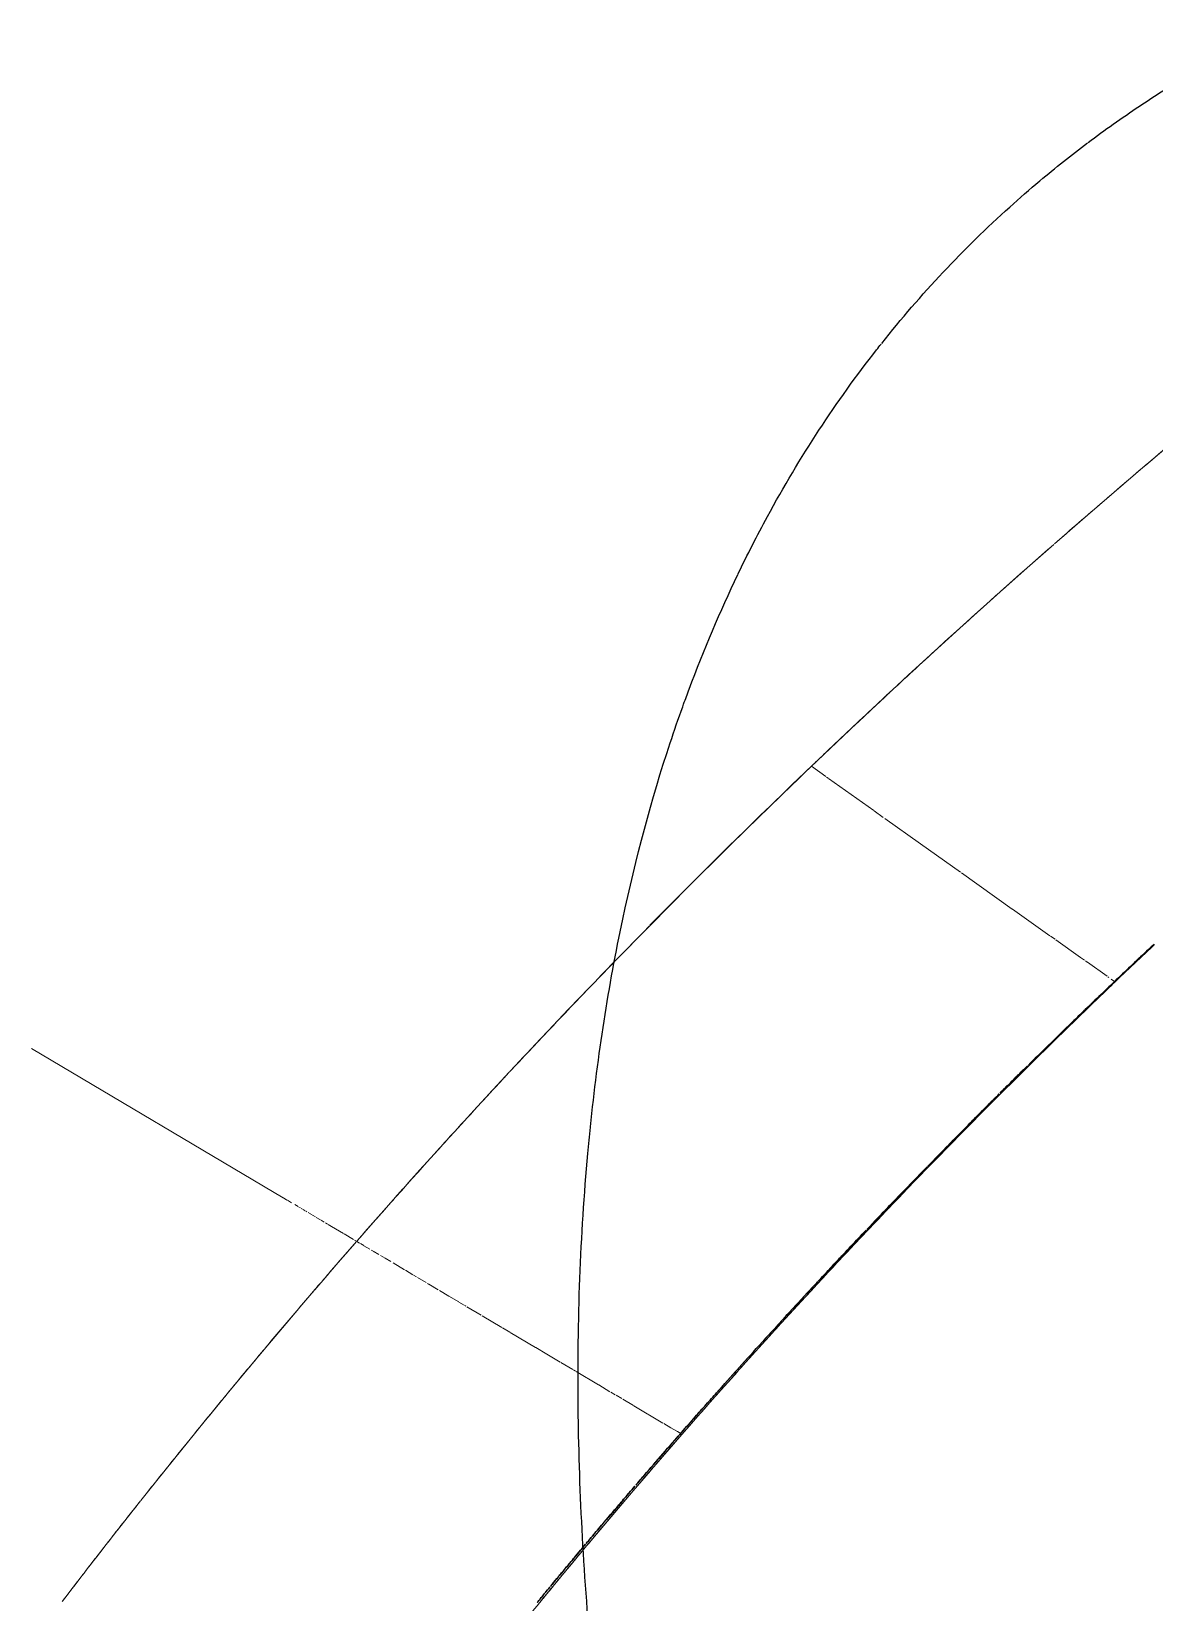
# Model space of a CAD drawing. Header units: millimetres. Extents: x -35445 to 232153, y -57203 to 42724.
# Drawn here: x 139932 to 146434, y 20605 to 29700 of the extents above; entities that cross this region are included whole.
import ezdxf

# ---------------------------------------------------------------- set-up
doc = ezdxf.new("R2010")
doc.units = ezdxf.units.MM

msp = doc.modelspace()

# ---------------------------------------------------------------- linework, layer by layer
at = {"color": 50, "lineweight": 9}
for p, q in [((145868.2, 26745.9), (145855, 26734.4)), ((144877.1, 25851.5), (144818.3, 25796.7)), ((144940.7, 25910.5), (144881.1, 25855.2)), ((144812.8, 25791.6), (144713.8, 25698.8)), ((144517.4, 25513.1), (144336.6, 25340)), ((144531.2, 25386.8), (144447.4, 25446.3)), ((144544.6, 25377.3), (144535.5, 25383.8)), ((144808.5, 25189.9), (144546.1, 25376.2)), ((144863.5, 25150.8), (144810.1, 25188.7)), ((145078.7, 24998), (144871.7, 25145)), ((145311.5, 24832.7), (145079.3, 24997.6)), ((145610.8, 24620.1), (145316.2, 24829.4)), ((143681.1, 24695.5), (143459.4, 24471.2)), ((145828.7, 24465.4), (145611.7, 24619.5)), ((145857.9, 24444.7), (145832.4, 24462.8)), ((146005.8, 24339.7), (145862.2, 24441.6)), ((143335.1, 24344.1), (143175.9, 24179.6)), ((146028.3, 24323.7), (146005.9, 24339.6)), ((146043.4, 24313), (146033.9, 24319.7)), ((146159.6, 24230.5), (146045.1, 24311.8)), ((146170.4, 24222.8), (146163.5, 24227.7)), ((146203, 24199.7), (146183.4, 24213.5)), ((145791, 23796.9), (146051.4, 24050.6)), ((146053.3, 24052.4), (146036.3, 24035.9)), ((142891.2, 23880.9), (142839.5, 23826)), ((142826.8, 23812.6), (142818.6, 23803.8)), ((145701.9, 23709), (145785.4, 23791.4)), ((142698.5, 23675.4), (142514.6, 23476.7)), ((142694.7, 23671.3), (142668.5, 23643.1)), ((142342.6, 23288.5), (142297.1, 23238.4)), ((142377.5, 23326.9), (142308.4, 23250.7)), ((145171.5, 23174.8), (145320.9, 23327.3)), ((142307.3, 23249.5), (142202.6, 23133.6)), ((142294, 23234.9), (142245.9, 23181.7)), ((142187.6, 23116.9), (142139.5, 23063.2)), ((142241.3, 23176.5), (142192.1, 23121.9)), ((145052, 23051.7), (145129.6, 23131.8)), ((145129.6, 23131.8), (145169, 23172.3)), ((144866.7, 22858.7), (145049, 23048.7)), ((142041.9, 22953.9), (141930, 22827.4)), ((142082.8, 22999.8), (142036.4, 22947.7)), ((142090.9, 23008.8), (142045.7, 22958.1)), ((141476, 22897.3), (141456.2, 22909.1)), ((141488.8, 22889.7), (141480, 22895)), ((141501, 22882.5), (141493.6, 22886.9)), ((141517, 22873), (141505.6, 22879.8)), ((141527.3, 22866.9), (141521.2, 22870.5)), ((141546.7, 22855.4), (141533.3, 22863.4)), ((141575.6, 22838.2), (141550.3, 22853.2)), ((141604.6, 22821), (141580.8, 22835.2)), ((144726.8, 22711.4), (144866.4, 22858.4)), ((141627, 22807.8), (141609.4, 22818.2)), ((141646.6, 22796.1), (141634.6, 22803.3)), ((141669.1, 22782.8), (141649.2, 22794.6)), ((141738.2, 22741.8), (141670.1, 22782.2)), ((141796.3, 22707.3), (141741.7, 22739.7)), ((141924.7, 22821.4), (141816.9, 22698.6)), ((141814.1, 22695.5), (141656, 22513.5)), ((141814, 22696.8), (141801.9, 22704)), ((141831.7, 22686.3), (141814.8, 22696.4)), ((141814.9, 22696.3), (141831.7, 22686.3)), ((141831.7, 22686.3), (141814.9, 22696.3)), ((141836.1, 22683.7), (141855.8, 22672)), ((141855.8, 22672), (141836.1, 22683.7)), ((141855.8, 22672), (141836.1, 22683.7)), ((141857.1, 22671.2), (141891.3, 22651)), ((141891.3, 22651), (141857.1, 22671.2)), ((141891.3, 22651), (141857.1, 22671.2)), ((144568.4, 22542.6), (144703.4, 22686.5)), ((144725.9, 22710.3), (144687.7, 22669.9)), ((144708.1, 22691.5), (144724.2, 22708.6)), ((141899.9, 22645.8), (141907.3, 22641.4)), ((141907.3, 22641.4), (141899.9, 22645.8)), ((141907.3, 22641.4), (141899.9, 22645.8)), ((141910.3, 22639.7), (141943.5, 22620)), ((141943.5, 22620), (141910.3, 22639.7)), ((141943.5, 22620), (141910.3, 22639.7)), ((141952.5, 22614.6), (141980.2, 22598.2)), ((141980.2, 22598.2), (141952.5, 22614.6)), ((141980.2, 22598.2), (141952.5, 22614.6)), ((141980.4, 22598.1), (142012.1, 22579.3)), ((142012.1, 22579.3), (141980.4, 22598.1)), ((142012.1, 22579.3), (141980.4, 22598.1)), ((142025.7, 22571.2), (142092.6, 22531.5)), ((142092.6, 22531.5), (142025.7, 22571.2)), ((142092.6, 22531.5), (142025.7, 22571.2)), ((141655.2, 22512.5), (141572.1, 22416)), ((142096.8, 22529), (142140, 22503.4)), ((142140, 22503.4), (142096.8, 22529)), ((142140, 22503.4), (142096.8, 22529)), ((142144.1, 22501), (142162.2, 22490.2)), ((142162.2, 22490.2), (142144.1, 22501)), ((142162.2, 22490.2), (142144.1, 22501)), ((142166.7, 22487.5), (142217, 22457.7)), ((142217, 22457.7), (142166.7, 22487.5)), ((142217, 22457.7), (142166.7, 22487.5)), ((144486.5, 22454.6), (144568.4, 22542.6)), ((142224.6, 22453.2), (142231, 22449.4)), ((142231, 22449.4), (142224.6, 22453.2)), ((142231, 22449.4), (142224.6, 22453.2)), ((142232.3, 22448.6), (142286.7, 22416.3)), ((142286.7, 22416.3), (142232.3, 22448.6)), ((142286.7, 22416.3), (142232.3, 22448.6)), ((142294.2, 22411.9), (142348, 22380)), ((142348, 22380), (142294.2, 22411.9)), ((142348, 22380), (142294.2, 22411.9)), ((142349.1, 22379.3), (142405.6, 22345.8)), ((142405.6, 22345.8), (142349.1, 22379.3)), ((142405.6, 22345.8), (142349.1, 22379.3)), ((141471.7, 22298.6), (141468.6, 22295)), ((142407, 22345), (142437.8, 22326.7)), ((142437.8, 22326.7), (142407, 22345)), ((142437.8, 22326.7), (142407, 22345)), ((142440.5, 22325.1), (142446.4, 22321.6)), ((142446.4, 22321.6), (142440.5, 22325.1)), ((142446.4, 22321.6), (142440.5, 22325.1)), ((142452.6, 22317.9), (142536, 22268.4)), ((142536, 22268.4), (142452.6, 22317.9)), ((142536, 22268.4), (142452.6, 22317.9)), ((142541.6, 22265.1), (142654.8, 22198)), ((142654.8, 22198), (142541.6, 22265.1)), ((142654.8, 22198), (142541.6, 22265.1)), ((142659.8, 22195), (142701, 22170.6)), ((142701, 22170.6), (142659.8, 22195)), ((142701, 22170.6), (142659.8, 22195)), ((144185.9, 22127), (144267, 22216.1)), ((142703.3, 22169.2), (142850.9, 22081.6)), ((142850.9, 22081.6), (142703.3, 22169.2)), ((142850.9, 22081.6), (142703.3, 22169.2)), ((144029.8, 21953.9), (144181.1, 22121.7)), ((141280.4, 22072.4), (141270, 22060.1)), ((142851.8, 22081.1), (142915.1, 22043.5)), ((142915.1, 22043.5), (142851.8, 22081.1)), ((142915.1, 22043.5), (142851.8, 22081.1)), ((142915.1, 22043.5), (142993.1, 21997.2)), ((142993.1, 21997.2), (142915.1, 22043.5)), ((142993.1, 21997.2), (142915.1, 22043.5)), ((142996.3, 21995.3), (143065.7, 21954.2)), ((143065.7, 21954.2), (142996.3, 21995.3)), ((143065.7, 21954.2), (142996.3, 21995.3)), ((143069.6, 21951.9), (143082.6, 21944.2)), ((143082.6, 21944.2), (143069.6, 21951.9)), ((143082.6, 21944.2), (143069.6, 21951.9)), ((143085.6, 21942.4), (143214.6, 21865.8)), ((143214.6, 21865.8), (143085.6, 21942.4)), ((143214.6, 21865.8), (143085.6, 21942.4)), ((143216, 21865), (143281.5, 21826.2)), ((143281.5, 21826.2), (143216, 21865)), ((143281.5, 21826.2), (143216, 21865)), ((141064.7, 21813.4), (140954.6, 21679.4)), ((143285.5, 21823.8), (143311.3, 21808.5)), ((143311.3, 21808.5), (143285.5, 21823.8)), ((143311.3, 21808.5), (143285.5, 21823.8)), ((143316.9, 21805.1), (143349.5, 21785.8)), ((143349.5, 21785.8), (143316.9, 21805.1)), ((143349.5, 21785.8), (143316.9, 21805.1)), ((143355.1, 21782.5), (143417.3, 21745.6)), ((143417.3, 21745.6), (143355.1, 21782.5)), ((143417.3, 21745.6), (143355.1, 21782.5)), ((143420.2, 21743.9), (143588.3, 21644.1)), ((143588.3, 21644.1), (143420.2, 21743.9)), ((143588.3, 21644.1), (143420.2, 21743.9)), ((143697.9, 21579.1), (143763.6, 21654.1)), ((143592.3, 21641.8), (143634.2, 21616.9)), ((143634.2, 21616.9), (143592.3, 21641.8)), ((143634.2, 21616.9), (143592.3, 21641.8)), ((143634.3, 21616.8), (143671.5, 21594.7)), ((143671.5, 21594.7), (143634.3, 21616.8)), ((143671.5, 21594.7), (143634.3, 21616.8)), ((143648.6, 21522.6), (143697.9, 21579.1)), ((143671.5, 21594.7), (143697.3, 21579.5)), ((143697.3, 21579.5), (143671.5, 21594.7)), ((143697.3, 21579.5), (143671.5, 21594.7)), ((143515.1, 21368.5), (143524.3, 21379.1)), ((143524.3, 21379.1), (143535, 21391.6)), ((143556.7, 21416.7), (143534.6, 21391)), ((140564.2, 21194.9), (140450.6, 21051.1)), ((140426.8, 21020.7), (140381.5, 20962.9)), ((140448.7, 21048.5), (140430.6, 21025.5)), ((140378.6, 20959.2), (140305.1, 20864.7)), ((143111.8, 20892.9), (143138.2, 20924.4)), ((143138.2, 20924.4), (143153.9, 20943.3)), ((143156.2, 20946), (143181.6, 20976.3)), ((140301.6, 20860.2), (140270.9, 20820.7)), ((143058, 20828.2), (143083.2, 20858.5)), ((143087.6, 20863.8), (143111.8, 20892.9)), ((140217.5, 20751.5), (140196.7, 20724.4)), ((140219.7, 20754.3), (140202.6, 20732.1)), ((140235.2, 20774.4), (140228.4, 20765.6)), ((140268.8, 20817.9), (140243.6, 20785.3)), ((142952.9, 20701.1), (143024.3, 20787.5)), ((140173.3, 20694), (140130.9, 20638.6)), ((140166.7, 20685.4), (140157.2, 20673)), ((140198.4, 20726.7), (140168.1, 20687.2)), ((140195.8, 20723.3), (140176.9, 20698.7)), ((142894.1, 20629.6), (142937.3, 20682.2)), ((142937.3, 20682.2), (142949.8, 20697.4)), ((140129.2, 20636.5), (140124.1, 20629.8)), ((142875.1, 20606.4), (142890.1, 20624.7))]:
    msp.add_line(p, q, dxfattribs=at)
at = {"color": 252, "lineweight": 9}
msp.add_line((141389, 22949), (139931.8, 23813.5), dxfattribs=at)
at = {"color": 254, "lineweight": 9}
for p, q in [((141411.3, 22935.7), (141391.4, 22947.5)), ((141438.5, 22919.6), (141413.6, 22934.3)), ((143763.6, 21654.1), (143904.7, 21813.8)), ((143535, 21391.6), (143648.6, 21522.6)), ((143024.3, 20787.5), (143058, 20828.2)), ((140138.4, 20648.5), (140126.4, 20632.8)), ((140154.8, 20669.9), (140140.1, 20650.7)), ((140124.1, 20629.8), (140110.3, 20611.8)), ((140125.7, 20631.8), (140112.3, 20614.4))]:
    msp.add_line(p, q, dxfattribs=at)
at = {"color": 50, "lineweight": 9}
for points in [[(146945.1, 27659.3, 0), (146756.7, 27503.7, 0), (146401.8, 27205.8, 0)], [(146393.7, 27198.9, 0), (146045.7, 26900.5, 0), (145854.8, 26734.1, 0)], [(145851, 26730.8, 0), (145696, 26594.3, 0), (145656.9, 26559.7, 0)], [(145654.4, 26557.6, 0), (145350.1, 26285.2, 0), (145008.3, 25973, 0), (144944.4, 25914, 0)], [(144713.3, 25698.3, 0), (144670.4, 25658, 0), (144519.8, 25515.3, 0)], [(144336.1, 25339.6, 0), (144006.8, 25019.2, 0), (143682.7, 24697.2, 0)], [(143457.2, 24469, 0), (143359.5, 24369.1, 0), (143335.1, 24344.1, 0)], [(146230.8, 24222.8, 0), (146417.5, 24399.7, 0), (146433.4, 24414.7, 0)], [(146054.2, 24053.2, 0), (146099.5, 24096.9, 0), (146230.8, 24222.8, 0)], [(143171, 24174.4, 0), (143042.1, 24039.9, 0), (142894.4, 23884.2, 0)], [(142830.3, 23816.3, 0), (142728.9, 23708, 0), (142705.8, 23683.2, 0)], [(145323.4, 23329.8, 0), (145475.2, 23483.1, 0), (145701.7, 23708.8, 0)], [(142512.4, 23474.2, 0), (142420, 23373.4, 0), (142381.4, 23331.2, 0)], [(142198.3, 23128.8, 0), (142115.3, 23036.1, 0), (142097, 23015.7, 0)], [(141568.2, 22411.5, 0), (141518.8, 22353.9, 0), (141482.6, 22311.4, 0)], [(144267.3, 22216.4, 0), (144274.2, 22224, 0), (144482.5, 22450.3, 0)], [(141479.1, 22307.3, 0), (141227.1, 22008.9, 0), (141065, 21813.8, 0)], [(143904.7, 21813.8, 0), (143984, 21902.8, 0), (144016.9, 21939.6, 0)], [(140950.9, 21674.9, 0), (140939.9, 21661.4, 0), (140657, 21311.5, 0), (140565.4, 21196.5, 0)], [(143181.6, 20976.3, 0), (143416, 21253, 0), (143515.1, 21368.5, 0)]]:
    msp.add_polyline3d(points, dxfattribs=at)
for major_axis, start_param, end_param in [((48731.1, 0), 2.342927, 2.37789), ((48731.1, 0), 2.377989, 2.38656), ((48731.1, 0), 2.387139, 2.395473), ((48731.1, 0), 2.395629, 2.398275), ((48731.1, 0), 2.398309, 2.406745), ((48731.1, 0), 2.406919, 2.415797), ((48731.1, 0), 2.416035, 2.419125), ((48731.1, 0), 2.419283, 2.427962), ((48731.1, 0), 2.427981, 2.430193), ((48731.1, 0), 2.430193, 2.460081), ((48731.1, 0), 2.460215, 2.466145), ((46410.6, 0), 2.422754, 2.426107), ((48731.1, 0), 2.466145, 2.471214), ((46410.6, 0), 2.426139, 2.432546), ((48731.1, 0), 2.471214, 2.480205), ((46410.6, 0), 2.432546, 2.435215), ((46410.6, 0), 2.435782, 2.445236), ((48731.1, 0), 2.480301, 2.482735), ((48731.1, 0), 2.483032, 2.487023), ((48731.1, 0), 2.488106, 2.49377), ((48731.1, 0), 2.494003, 2.499126), ((48731.1, 0), 2.506151, 2.508005), ((48731.1, 0), 2.509805, 2.513043), ((46410.6, 0), 2.47344, 2.475722), ((48731.1, 0), 2.513084, 2.517384), ((46410.6, 0), 2.475783, 2.48035), ((48731.1, 0), 2.51749, 2.523003), ((48731.1, 0), 2.523095, 2.526124), ((48731.1, 0), 2.526288, 2.529472), ((48731.1, 0), 2.529728, 2.536331), ((48731.1, 0), 2.537012, 2.545327), ((48731.1, 0), 2.545461, 2.55009), ((48731.1, 0), 2.550208, 2.555449), ((48731.1, 0), 2.555615, 2.562726), ((48731.1, 0), 2.562853, 2.567326), ((48731.1, 0), 2.567532, 2.570193), ((48731.1, 0), 2.570349, 2.575932)]:
    msp.add_ellipse((181358.7, -764.9), major_axis=major_axis, ratio=0.823831, start_param=start_param, end_param=end_param, dxfattribs=at)
at = {"color": 254, "lineweight": 9}
for start_param, end_param in [(2.445236, 2.47344), (2.481838, 2.489162), (2.489351, 2.522664), (2.523561, 2.537622), (2.537657, 2.539705), (2.546391, 2.550702)]:
    msp.add_ellipse((181358.7, -764.9), major_axis=(46410.6, 0), ratio=0.823831, start_param=start_param, end_param=end_param, dxfattribs=at)
at = {"color": 253, "lineweight": 9}
msp.add_ellipse((181358.7, -764.9), major_axis=(46410.6, 0), ratio=0.823831, start_param=2.539705, end_param=2.546391, dxfattribs=at)
at = {"color": 255, "lineweight": 25}
for points, knots in [([(146195.5, 29163.8), (146295.4, 29234.6), (146581.8, 29426.1), (146886.2, 29598), (147089.2, 29700.3)], [0.85566255, 0.85566255, 0.85566255, 0.85566255, 0.862867, 0.87585053, 0.87585053, 0.87585053, 0.87585053]), ([(146195.5, 29163.8), (146295.4, 29234.6), (146581.8, 29426.1), (146886.2, 29598), (147089.2, 29700.3)], [0.85566255, 0.85566255, 0.85566255, 0.85566255, 0.862867, 0.87585053, 0.87585053, 0.87585053, 0.87585053]), ([(146431.7, 24417.1), (146420.8, 24406.9), (146347.5, 24338.1), (146275.3, 24269.7), (146214.4, 24211.7)], [0.862577068, 0.862577068, 0.862577068, 0.862577068, 0.863013699, 0.865524359, 0.865524359, 0.865524359, 0.865524359]), ([(146358.4, 24348.2), (146369.3, 24358.4), (146393.6, 24381.4), (146418.1, 24404.4), (146431.7, 24417.1)], [1.0790151796, 1.0790151796, 1.0790151796, 1.0790151796, 1.0794520548, 1.0799904218, 1.0799904218, 1.0799904218, 1.0799904218]), ([(145076.3, 23085.3), (145027.4, 23035), (144945.8, 22950.6), (144866.1, 22867.4), (144833.7, 22833.5)], [0.882532395, 0.882532395, 0.882532395, 0.882532395, 0.884931507, 0.886597556, 0.886597556, 0.886597556, 0.886597556]), ([(144901.8, 22904.6), (144905.8, 22908.7), (144963.3, 22968.7), (145021.9, 23029.3), (145077.3, 23086.3)], [1.057334321, 1.057334321, 1.057334321, 1.057334321, 1.057534247, 1.06023131, 1.06023131, 1.06023131, 1.06023131]), ([(144833.7, 22833.5), (144812.8, 22811.6), (144791.3, 22789), (144769.8, 22766.4), (144768.9, 22765.5)], [0.886597556, 0.886597556, 0.886597556, 0.886597556, 0.887671233, 0.887716199, 0.887716199, 0.887716199, 0.887716199]), ([(144665.6, 22656.4), (144694.4, 22686.9), (144727.2, 22721.5), (144760.3, 22756.4), (144764, 22760.3)], [1.05326916, 1.05326916, 1.05326916, 1.05326916, 1.054794521, 1.054987141, 1.054987141, 1.054987141, 1.054987141]), ([(144624.3, 22612.5), (144621.7, 22609.7), (144580.3, 22565.7), (144539.5, 22522.1), (144501.7, 22481.6)], [0.890272027, 0.890272027, 0.890272027, 0.890272027, 0.890410959, 0.892502567, 0.892502567, 0.892502567, 0.892502567]), ([(144589.4, 22575.4), (144592.1, 22578.2), (144603.6, 22590.5), (144615.2, 22602.9), (144624.2, 22612.4)], [1.0519141059, 1.0519141059, 1.0519141059, 1.0519141059, 1.0520547945, 1.0525360864, 1.0525360864, 1.0525360864, 1.0525360864]), ([(143735.2, 21635.3), (143715.5, 21613), (143657, 21546.3), (143562.5, 21438), (143481.9, 21344.7), (143438.6, 21294.4), (143430.5, 21284.9)], [0.908228147, 0.908228147, 0.908228147, 0.908228147, 0.909589041, 0.912328767, 0.915068493, 0.915708791, 0.915708791, 0.915708791, 0.915708791]), ([(143547.4, 21420.3), (143583, 21461.4), (143644.6, 21532.1), (143708.5, 21605.1), (143735.1, 21635.2)], [1.030233247, 1.030233247, 1.030233247, 1.030233247, 1.032876712, 1.034702196, 1.034702196, 1.034702196, 1.034702196]), ([(143493.2, 21357.7), (143509.8, 21376.9), (143527.8, 21397.8), (143546.1, 21418.8), (143547.4, 21420.3)], [1.028878193, 1.028878193, 1.028878193, 1.028878193, 1.030136986, 1.030233247, 1.030233247, 1.030233247, 1.030233247]), ([(143430.6, 21285), (143432.2, 21286.9), (143452.8, 21310.9), (143473.7, 21335.1), (143493.2, 21357.7)], [1.02726947, 1.02726947, 1.02726947, 1.02726947, 1.02739726, 1.028878193, 1.028878193, 1.028878193, 1.028878193]), ([(143233, 21053.2), (143233.8, 21054.1), (143266.1, 21092.4), (143317.3, 21152.6), (143369.8, 21214.1), (143388.7, 21236.2)], [1.021853006, 1.021853006, 1.021853006, 1.021853006, 1.021917808, 1.024657534, 1.026168086, 1.026168086, 1.026168086, 1.026168086]), ([(143352.2, 21193.6), (143352.1, 21193.4), (143320.3, 21156.2), (143289.3, 21119.7), (143259.1, 21084.1)], [0.917799707, 0.917799707, 0.917799707, 0.917799707, 0.917808219, 0.9203991, 0.9203991, 0.9203991, 0.9203991]), ([(143256.5, 21081), (143255.6, 21080), (143247.7, 21070.7), (143239.9, 21061.4), (143233, 21053.2)], [0.9204738986, 0.9204738986, 0.9204738986, 0.9204738986, 0.9205479452, 0.9211536293, 0.9211536293, 0.9211536293, 0.9211536293]), ([(143072.5, 20862.3), (143044.5, 20828.6), (143005.3, 20781.5), (142967.8, 20736.3), (142956.5, 20722.6)], [0.926054736, 0.926054736, 0.926054736, 0.926054736, 0.928767123, 0.929959274, 0.929959274, 0.929959274, 0.929959274]), ([(143022.1, 20801.7), (143033.2, 20815.1), (143047, 20831.6), (143060.9, 20848.3), (143063.4, 20851.4)], [1.015327656, 1.015327656, 1.015327656, 1.015327656, 1.016438356, 1.01668271, 1.01668271, 1.01668271, 1.01668271]), ([(142936.6, 20698.5), (142948.9, 20713.4), (142963.8, 20731.4), (142979, 20749.8), (142981.5, 20752.9)], [1.012382009, 1.012382009, 1.012382009, 1.012382009, 1.01369863, 1.013956754, 1.013956754, 1.013956754, 1.013956754])]:
    msp.add_open_spline(points, degree=3, knots=knots, dxfattribs=at)
at = {"color": 41, "lineweight": 25}
for points in [[(146049.4, 29057.2), (146097.6, 29093.4), (146146.2, 29128.9), (146195.5, 29163.8)], [(146049.4, 29057.2), (146097.6, 29093.4), (146146.2, 29128.9), (146195.5, 29163.8)], [(145770.7, 28836), (145860.3, 28911.2), (145952, 28984.1), (146045.9, 29054.6)], [(145770.7, 28836), (145860.3, 28911.2), (145952, 28984.1), (146045.9, 29054.6)], [(143739.6, 25893.2), (143825.2, 26122), (143919.2, 26343.2), (144021.5, 26556.4)], [(143739.6, 25893.2), (143825.2, 26122), (143919.2, 26343.2), (144021.5, 26556.4)], [(144501.7, 22481.6), (144496.7, 22476.2), (144491.6, 22470.8), (144486.6, 22465.4)], [(144486.6, 22465.4), (144491.5, 22470.6), (144496.4, 22475.9), (144501.3, 22481.1)]]:
    msp.add_open_spline(points, degree=3, dxfattribs=at)
for points, knots in [([(144854.5, 27894.7), (145080.5, 28179.2), (145380.4, 28498.5), (145710.8, 28785.8), (145769.7, 28835.3)], [0.81909294, 0.81909294, 0.81909294, 0.81909294, 0.84050965, 0.84507042, 0.84507042, 0.84507042, 0.84507042]), ([(144854.5, 27894.7), (145080.5, 28179.2), (145380.4, 28498.5), (145710.8, 28785.8), (145769.7, 28835.3)], [0.81909294, 0.81909294, 0.81909294, 0.81909294, 0.84050965, 0.84507042, 0.84507042, 0.84507042, 0.84507042]), ([(144022.4, 26558.3), (144076.9, 26671.6), (144313.4, 27134.4), (144598.6, 27570), (144842.1, 27879), (144850.7, 27889.9)], [0.78873239, 0.78873239, 0.78873239, 0.78873239, 0.79579502, 0.81815237, 0.81897293, 0.81897293, 0.81897293, 0.81897293]), ([(144022.4, 26558.3), (144076.9, 26671.6), (144313.4, 27134.4), (144598.6, 27570), (144842.1, 27879), (144850.7, 27889.9)], [0.78873239, 0.78873239, 0.78873239, 0.78873239, 0.79579502, 0.81815237, 0.81897293, 0.81897293, 0.81897293, 0.81897293]), ([(143629.9, 25581.6), (143653.3, 25652.1), (143679.2, 25727.3), (143706, 25801.7), (143707.9, 25806.9)], [0.769458842, 0.769458842, 0.769458842, 0.769458842, 0.773437679, 0.773739439, 0.773739439, 0.773739439, 0.773739439]), ([(143629.9, 25581.6), (143653.3, 25652.1), (143679.2, 25727.3), (143706, 25801.7), (143707.9, 25806.9)], [0.769458842, 0.769458842, 0.769458842, 0.769458842, 0.773437679, 0.773739439, 0.773739439, 0.773739439, 0.773739439]), ([(143099.1, 21619), (143098.4, 21656.2), (143090.4, 22205.4), (143112.4, 22786.1), (143162.9, 23306.7), (143168.1, 23357.2)], [0.70474858, 0.70474858, 0.70474858, 0.70474858, 0.70636576, 0.72872305, 0.73113611, 0.73113611, 0.73113611, 0.73113611]), ([(143099.1, 21619), (143098.4, 21656.2), (143090.4, 22205.4), (143112.4, 22786.1), (143162.9, 23306.7), (143168.1, 23357.2)], [0.70474858, 0.70474858, 0.70474858, 0.70474858, 0.70636576, 0.72872305, 0.73113611, 0.73113611, 0.73113611, 0.73113611]), ([(144027, 21963.3), (144027.3, 21963.7), (144071.6, 22012.8), (144161.5, 22112.3), (144299.3, 22263.1), (144393.9, 22365.6), (144441, 22416.4)], [1.041073676, 1.041073676, 1.041073676, 1.041073676, 1.04109589, 1.043835616, 1.046575342, 1.049203999, 1.049203999, 1.049203999, 1.049203999]), ([(144483.9, 22462.4), (144478.1, 22456.3), (144423.3, 22397.3), (144342.6, 22310.1), (144269.6, 22230.5), (144243.8, 22202.3)], [0.892832824, 0.892832824, 0.892832824, 0.892832824, 0.893150685, 0.895890411, 0.897416184, 0.897416184, 0.897416184, 0.897416184]), ([(144444.1, 22419.6), (144445.1, 22420.7), (144458.3, 22434.9), (144471.5, 22449.2), (144483.9, 22462.4)], [1.0492605709, 1.0492605709, 1.0492605709, 1.0492605709, 1.0493150685, 1.0499956755, 1.0499956755, 1.0499956755, 1.0499956755]), ([(144242.7, 22201), (144222.5, 22179), (144156.5, 22106.7), (144047.6, 21986.4), (143918.5, 21842.5), (143815.2, 21726.1), (143755.1, 21657.9), (143735.2, 21635.3)], [0.89743799, 0.89743799, 0.89743799, 0.89743799, 0.89863014, 0.90136986, 0.90410959, 0.90684932, 0.90822815, 0.90822815, 0.90822815, 0.90822815]), ([(143838.4, 21752.2), (143858.4, 21774.7), (143919.3, 21843.3), (143982.1, 21913.4), (144024.9, 21961)], [1.037029154, 1.037029154, 1.037029154, 1.037029154, 1.038356164, 1.041030359, 1.041030359, 1.041030359, 1.041030359]), ([(143735.1, 21635.2), (143748.3, 21650.3), (143782.1, 21688.6), (143816.5, 21727.5), (143837.5, 21751.1)], [1.034702196, 1.034702196, 1.034702196, 1.034702196, 1.035616438, 1.037008515, 1.037008515, 1.037008515, 1.037008515]), ([(143218.1, 19856.8), (143207.3, 19952.5), (143142.8, 20557.7), (143107.7, 21141.4), (143099.1, 21617.3)], [0.68014208, 0.68014208, 0.68014208, 0.68014208, 0.68400842, 0.70472294, 0.70472294, 0.70472294, 0.70472294]), ([(143218.1, 19856.8), (143207.3, 19952.5), (143142.8, 20557.7), (143107.7, 21141.4), (143099.1, 21617.3)], [0.68014208, 0.68014208, 0.68014208, 0.68014208, 0.68400842, 0.70472294, 0.70472294, 0.70472294, 0.70472294])]:
    msp.add_open_spline(points, degree=3, knots=knots, dxfattribs=at)
at = {"color": 40, "lineweight": 25}
msp.add_open_spline([(143707.9, 25806.9), (143718.3, 25835.8), (143728.9, 25864.5), (143739.6, 25893.2)], degree=3, dxfattribs=at)
msp.add_open_spline([(143707.9, 25806.9), (143718.3, 25835.8), (143728.9, 25864.5), (143739.6, 25893.2)], degree=3, dxfattribs=at)
msp.add_open_spline([(143168.3, 23358.9), (143211.4, 23775.5), (143331.2, 24546.2), (143522.1, 25255.7), (143629.9, 25581.6)], degree=3, knots=[0.73116269, 0.73116269, 0.73116269, 0.73116269, 0.75108039, 0.76945884, 0.76945884, 0.76945884, 0.76945884], dxfattribs=at)
msp.add_open_spline([(143168.3, 23358.9), (143211.4, 23775.5), (143331.2, 24546.2), (143522.1, 25255.7), (143629.9, 25581.6)], degree=3, knots=[0.73116269, 0.73116269, 0.73116269, 0.73116269, 0.75108039, 0.76945884, 0.76945884, 0.76945884, 0.76945884], dxfattribs=at)
at = {"color": 255, "lineweight": 25}
for points in [[(146214, 24211.4), (146261.7, 24256.8), (146309.8, 24302.4), (146358.4, 24348.2)], [(144768.9, 22765.4), (144811.9, 22810.6), (144855.4, 22856.2), (144899.5, 22902.2)], [(144755.4, 22751.2), (144711.1, 22704.6), (144667.4, 22658.4), (144624.4, 22612.6)], [(144624.5, 22612.7), (144638.1, 22627.2), (144651.8, 22641.8), (144665.6, 22656.4)], [(144501.3, 22481.1), (144530.4, 22512.3), (144559.8, 22543.8), (144589.4, 22575.4)], [(143426.2, 21279.9), (143401.5, 21251.2), (143377.3, 21222.9), (143353.6, 21195.1)], [(143392.8, 21240.9), (143403.8, 21253.9), (143415, 21266.8), (143426.2, 21279.9)], [(143065.3, 20853.6), (143067.7, 20856.5), (143070.1, 20859.3), (143072.5, 20862.2)], [(143073.4, 20863.3), (143085.7, 20878.1), (143098.3, 20893.1), (143111, 20908.3)], [(143110.9, 20908.2), (143099.7, 20894.7), (143088.5, 20881.4), (143077.5, 20868.3)], [(142982, 20753.4), (142994.9, 20769), (143008, 20784.8), (143021.3, 20800.8)], [(142956.5, 20722.6), (142949.8, 20714.5), (142943.1, 20706.4), (142936.5, 20698.4)]]:
    msp.add_open_spline(points, degree=3, dxfattribs=at)
at = {"color": 10, "lineweight": 25}
for points, knots in [([(146214.4, 24211.7), (146208.8, 24206.5), (146190.8, 24189.2), (146172.7, 24172), (146160.2, 24160.1)], [0.8655243585, 0.8655243585, 0.8655243585, 0.8655243585, 0.8657534247, 0.8662717512, 0.8662717512, 0.8662717512, 0.8662717512]), ([(146160.2, 24160.1), (146169.5, 24168.9), (146187.4, 24186), (146205.3, 24203.1), (146214, 24211.4)], [1.0763316854, 1.0763316854, 1.0763316854, 1.0763316854, 1.0767123288, 1.0770669742, 1.0770669742, 1.0770669742, 1.0770669742]), ([(145965.5, 23972.8), (145973.7, 23980.8), (146003.3, 24009.4), (146033.1, 24038.1), (146054.7, 24058.9)], [1.073625346, 1.073625346, 1.073625346, 1.073625346, 1.073972603, 1.074874101, 1.074874101, 1.074874101, 1.074874101]), ([(146063, 24066.9), (146042.4, 24047.1), (146010.3, 24016.2), (145978.5, 23985.4), (145967, 23974.3)], [0.867626805, 0.867626805, 0.867626805, 0.867626805, 0.868493151, 0.868981859, 0.868981859, 0.868981859, 0.868981859]), ([(145965.5, 23972.8), (145913.2, 23922.2), (145825.2, 23836.5), (145738.9, 23751.8), (145703.6, 23717)], [0.869003103, 0.869003103, 0.869003103, 0.869003103, 0.871232877, 0.872795412, 0.872795412, 0.872795412, 0.872795412]), ([(145703.6, 23717), (145734.7, 23747.7), (145820.2, 23831.7), (145907.4, 23916.6), (145963.3, 23970.7)], [1.069868011, 1.069868011, 1.069868011, 1.069868011, 1.071232877, 1.073594965, 1.073594965, 1.073594965, 1.073594965]), ([(145683.5, 23697.2), (145663.7, 23677.7), (145615.5, 23630), (145567.7, 23582.6), (145539.7, 23554.6)], [0.87309202, 0.87309202, 0.87309202, 0.87309202, 0.873972603, 0.875243806, 0.875243806, 0.875243806, 0.875243806]), ([(145539.7, 23554.6), (145563.1, 23577.9), (145609.7, 23624.3), (145656.9, 23671), (145680.5, 23694.2)], [1.067441655, 1.067441655, 1.067441655, 1.067441655, 1.068493151, 1.069529804, 1.069529804, 1.069529804, 1.069529804]), ([(145498.6, 23513.6), (145480.1, 23495.2), (145402, 23416.9), (145318.3, 23332.4), (145253.7, 23266.7), (145246.7, 23259.7)], [0.875867748, 0.875867748, 0.875867748, 0.875867748, 0.876712329, 0.879452055, 0.879784431, 0.879784431, 0.879784431, 0.879784431]), ([(145411.1, 23425.9), (145416.8, 23431.6), (145445.7, 23460.7), (145474.9, 23489.9), (145498.4, 23513.4)], [1.065492508, 1.065492508, 1.065492508, 1.065492508, 1.065753425, 1.066819696, 1.066819696, 1.066819696, 1.066819696]), ([(145118.8, 23129), (145162.5, 23173.8), (145229, 23241.8), (145296.7, 23310.4), (145319.5, 23333.5)], [1.060903582, 1.060903582, 1.060903582, 1.060903582, 1.063013699, 1.064079436, 1.064079436, 1.064079436, 1.064079436]), ([(145078.3, 23087.4), (145078.8, 23087.9), (145091.6, 23101.1), (145104.4, 23114.3), (145116.8, 23126.9)], [1.0602481054, 1.0602481054, 1.0602481054, 1.0602481054, 1.0602739726, 1.0608700816, 1.0608700816, 1.0608700816, 1.0608700816]), ([(145116.8, 23126.9), (145110.2, 23120.2), (145097.4, 23107), (145084.6, 23093.9), (145078.4, 23087.5)], [0.8818716383, 0.8818716383, 0.8818716383, 0.8818716383, 0.8821917808, 0.8824965897, 0.8824965897, 0.8824965897, 0.8824965897]), ([(143201.7, 21016.2), (143188, 20999.9), (143168.6, 20976.9), (143149.6, 20954.3), (143143.9, 20947.5)], [0.922069789, 0.922069789, 0.922069789, 0.922069789, 0.923287671, 0.923811512, 0.923811512, 0.923811512, 0.923811512]), ([(142869.5, 20617.1), (142878.7, 20628.2), (142890.4, 20642.5), (142902.4, 20657), (142904.9, 20660)], [1.009917019, 1.009917019, 1.009917019, 1.009917019, 1.010958904, 1.011235487, 1.011235487, 1.011235487, 1.011235487]), ([(142934, 20695.3), (142927, 20686.9), (142917.6, 20675.5), (142908.2, 20664.1), (142905.7, 20661)], [0.930761246, 0.930761246, 0.930761246, 0.930761246, 0.931506849, 0.931791393, 0.931791393, 0.931791393, 0.931791393])]:
    msp.add_open_spline(points, degree=3, knots=knots, dxfattribs=at)
for points in [[(146160.2, 24160.1), (146128.3, 24129.6), (146096.6, 24099.2), (146065, 24068.8)], [(146065, 24068.8), (146095.9, 24098.5), (146127, 24128.3), (146158.3, 24158.2)], [(145683.5, 23697.2), (145688.5, 23702.2), (145693.6, 23707.2), (145698.6, 23712.1)], [(145698.6, 23712.1), (145694.6, 23708.2), (145690.6, 23704.2), (145686.6, 23700.2)], [(145500.8, 23515.8), (145512.1, 23527.1), (145523.4, 23538.3), (145534.7, 23549.6)], [(145534.7, 23549.6), (145525.1, 23540), (145515.5, 23530.5), (145505.9, 23520.9)], [(145321.5, 23335.5), (145350.5, 23364.9), (145379.8, 23394.4), (145409.3, 23424.1)], [(145244.3, 23257.2), (145202, 23214.2), (145160.2, 23171.5), (145118.9, 23129.1)], [(143144, 20947.6), (143162.9, 20970.1), (143182.1, 20993), (143201.7, 21016.2)], [(143201.7, 21016.2), (143212.1, 21028.5), (143222.5, 21040.8), (143233, 21053.2)], [(143233, 21053.2), (143222.4, 21040.8), (143212, 21028.4), (143201.7, 21016.2)], [(143111, 20908.3), (143120.6, 20919.8), (143130.4, 20931.4), (143140.2, 20943.1)], [(143140.2, 20943), (143133.5, 20935.1), (143126.9, 20927.3), (143120.4, 20919.5)], [(143116.6, 20914.9), (143114.7, 20912.7), (143112.8, 20910.4), (143110.9, 20908.2)], [(142904.8, 20660), (142889.8, 20641.7), (142875, 20623.8), (142860.6, 20606.2)], [(142905.8, 20661.2), (142915.1, 20672.4), (142924.5, 20683.8), (142934, 20695.4)], [(142860.6, 20606.2), (142863.5, 20609.7), (142866.4, 20613.2), (142869.3, 20616.8)]]:
    msp.add_open_spline(points, degree=3, dxfattribs=at)

doc.saveas('drawing.dxf')
